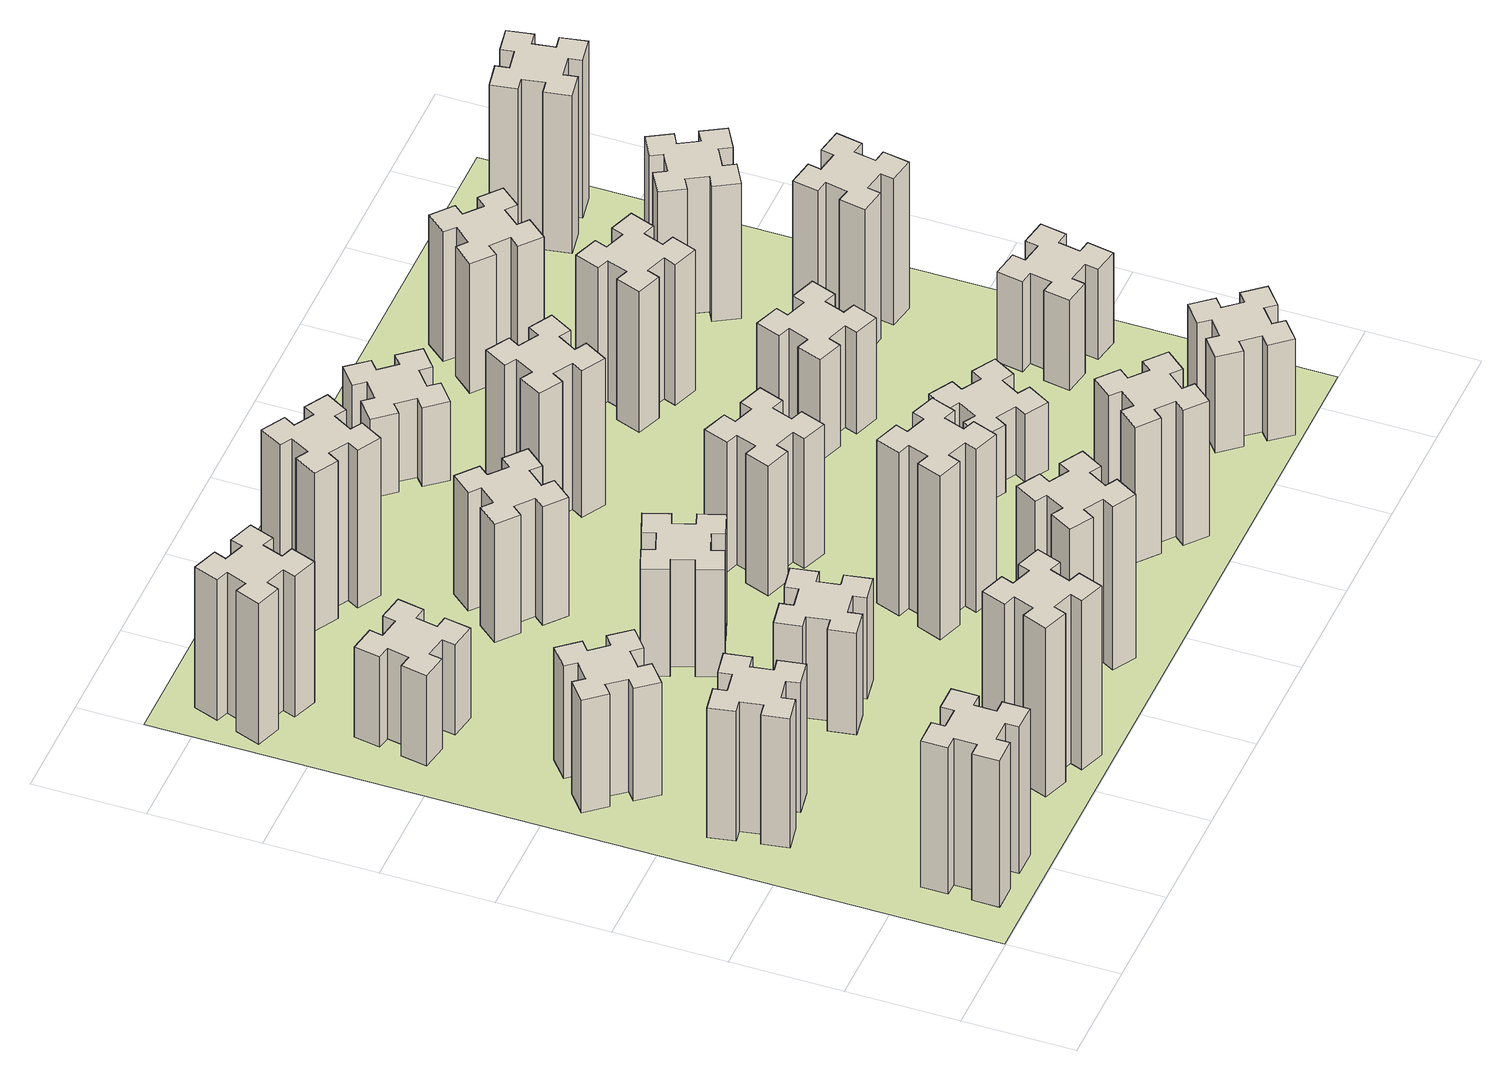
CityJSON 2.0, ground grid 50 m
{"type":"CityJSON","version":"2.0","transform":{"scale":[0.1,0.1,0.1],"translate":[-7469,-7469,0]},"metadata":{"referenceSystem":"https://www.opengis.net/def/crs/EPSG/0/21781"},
"CityObjects":{
"building1":{"type":"Building","attributes":{"class":"1000","function":"1000","usage":"1000","yearOfConstruction":2016,"roofType":"1000","measuredHeight":78,"storeysAboveGround":30,"storeysBelowGround":0},"geometry":[{"type":"Solid","lod":"1","boundaries":[[[[0,1,2,3,4,5,6,7,8,9,10,11,12,13,14,15,16,17,18,19]],[[17,16,20,21]],[[16,15,22,20]],[[15,14,23,22]],[[14,13,24,23]],[[13,12,25,24]],[[12,11,26,25]],[[11,10,27,26]],[[10,9,28,27]],[[9,8,29,28]],[[8,7,30,29]],[[7,6,31,30]],[[6,5,32,31]],[[5,4,33,32]],[[4,3,34,33]],[[3,2,35,34]],[[2,1,36,35]],[[1,0,37,36]],[[0,19,38,37]],[[19,18,39,38]],[[18,17,21,39]],[[24,25,26,27,28,29,30,31,32,33,34,35,36,37,38,39,21,20,22,23]]]]}]},
"building2":{"type":"Building","attributes":{"class":"1000","function":"1000","usage":"1000","yearOfConstruction":2016,"roofType":"1000","measuredHeight":69,"storeysAboveGround":30,"storeysBelowGround":0},"geometry":[{"type":"Solid","lod":"1","boundaries":[[[[40,41,42,43,44,45,46,47,48,49,50,51,52,53,54,55,56,57,58,59]],[[57,56,60,61]],[[56,55,62,60]],[[55,54,63,62]],[[54,53,64,63]],[[53,52,65,64]],[[52,51,66,65]],[[51,50,67,66]],[[50,49,68,67]],[[49,48,69,68]],[[48,47,70,69]],[[47,46,71,70]],[[46,45,72,71]],[[45,44,73,72]],[[44,43,74,73]],[[43,42,75,74]],[[42,41,76,75]],[[41,40,77,76]],[[40,59,78,77]],[[59,58,79,78]],[[58,57,61,79]],[[64,65,66,67,68,69,70,71,72,73,74,75,76,77,78,79,61,60,62,63]]]]}]},
"building3":{"type":"Building","attributes":{"class":"1000","function":"1000","usage":"1000","yearOfConstruction":2016,"roofType":"1000","measuredHeight":60,"storeysAboveGround":30,"storeysBelowGround":0},"geometry":[{"type":"Solid","lod":"1","boundaries":[[[[80,81,82,83,84,85,86,87,88,89,90,91,92,93,94,95,96,97,98,99]],[[97,96,100,101]],[[96,95,102,100]],[[95,94,103,102]],[[94,93,104,103]],[[93,92,105,104]],[[92,91,106,105]],[[91,90,107,106]],[[90,89,108,107]],[[89,88,109,108]],[[88,87,110,109]],[[87,86,111,110]],[[86,85,112,111]],[[85,84,113,112]],[[84,83,114,113]],[[83,82,115,114]],[[82,81,116,115]],[[81,80,117,116]],[[80,99,118,117]],[[99,98,119,118]],[[98,97,101,119]],[[104,105,106,107,108,109,110,111,112,113,114,115,116,117,118,119,101,100,102,103]]]]}]},
"building4":{"type":"Building","attributes":{"class":"1000","function":"1000","usage":"1000","yearOfConstruction":2016,"roofType":"1000","measuredHeight":48,"storeysAboveGround":30,"storeysBelowGround":0},"geometry":[{"type":"Solid","lod":"1","boundaries":[[[[120,121,122,123,124,125,126,127,128,129,130,131,132,133,134,135,136,137,138,139]],[[137,136,140,141]],[[136,135,142,140]],[[135,134,143,142]],[[134,133,144,143]],[[133,132,145,144]],[[132,131,146,145]],[[131,130,147,146]],[[130,129,148,147]],[[129,128,149,148]],[[128,127,150,149]],[[127,126,151,150]],[[126,125,152,151]],[[125,124,153,152]],[[124,123,154,153]],[[123,122,155,154]],[[122,121,156,155]],[[121,120,157,156]],[[120,139,158,157]],[[139,138,159,158]],[[138,137,141,159]],[[144,145,146,147,148,149,150,151,152,153,154,155,156,157,158,159,141,140,142,143]]]]}]},
"building5":{"type":"Building","attributes":{"class":"1000","function":"1000","usage":"1000","yearOfConstruction":2016,"roofType":"1000","measuredHeight":90,"storeysAboveGround":30,"storeysBelowGround":0},"geometry":[{"type":"Solid","lod":"1","boundaries":[[[[160,161,162,163,164,165,166,167,168,169,170,171,172,173,174,175,176,177,178,179]],[[177,176,180,181]],[[176,175,182,180]],[[175,174,183,182]],[[174,173,184,183]],[[173,172,185,184]],[[172,171,186,185]],[[171,170,187,186]],[[170,169,188,187]],[[169,168,189,188]],[[168,167,190,189]],[[167,166,191,190]],[[166,165,192,191]],[[165,164,193,192]],[[164,163,194,193]],[[163,162,195,194]],[[162,161,196,195]],[[161,160,197,196]],[[160,179,198,197]],[[179,178,199,198]],[[178,177,181,199]],[[184,185,186,187,188,189,190,191,192,193,194,195,196,197,198,199,181,180,182,183]]]]}]},
"building6":{"type":"Building","attributes":{"class":"1000","function":"1000","usage":"1000","yearOfConstruction":2016,"roofType":"1000","measuredHeight":75,"storeysAboveGround":30,"storeysBelowGround":0},"geometry":[{"type":"Solid","lod":"1","boundaries":[[[[200,201,202,203,204,205,206,207,208,209,210,211,212,213,214,215,216,217,218,219]],[[217,216,220,221]],[[216,215,222,220]],[[215,214,223,222]],[[214,213,224,223]],[[213,212,225,224]],[[212,211,226,225]],[[211,210,227,226]],[[210,209,228,227]],[[209,208,229,228]],[[208,207,230,229]],[[207,206,231,230]],[[206,205,232,231]],[[205,204,233,232]],[[204,203,234,233]],[[203,202,235,234]],[[202,201,236,235]],[[201,200,237,236]],[[200,219,238,237]],[[219,218,239,238]],[[218,217,221,239]],[[224,225,226,227,228,229,230,231,232,233,234,235,236,237,238,239,221,220,222,223]]]]}]},
"building7":{"type":"Building","attributes":{"class":"1000","function":"1000","usage":"1000","yearOfConstruction":2016,"roofType":"1000","measuredHeight":54,"storeysAboveGround":30,"storeysBelowGround":0},"geometry":[{"type":"Solid","lod":"1","boundaries":[[[[240,241,242,243,244,245,246,247,248,249,250,251,252,253,254,255,256,257,258,259]],[[257,256,260,261]],[[256,255,262,260]],[[255,254,263,262]],[[254,253,264,263]],[[253,252,265,264]],[[252,251,266,265]],[[251,250,267,266]],[[250,249,268,267]],[[249,248,269,268]],[[248,247,270,269]],[[247,246,271,270]],[[246,245,272,271]],[[245,244,273,272]],[[244,243,274,273]],[[243,242,275,274]],[[242,241,276,275]],[[241,240,277,276]],[[240,259,278,277]],[[259,258,279,278]],[[258,257,261,279]],[[264,265,266,267,268,269,270,271,272,273,274,275,276,277,278,279,261,260,262,263]]]]}]},
"building8":{"type":"Building","attributes":{"class":"1000","function":"1000","usage":"1000","yearOfConstruction":2016,"roofType":"1000","measuredHeight":57,"storeysAboveGround":30,"storeysBelowGround":0},"geometry":[{"type":"Solid","lod":"1","boundaries":[[[[280,281,282,283,284,285,286,287,288,289,290,291,292,293,294,295,296,297,298,299]],[[297,296,300,301]],[[296,295,302,300]],[[295,294,303,302]],[[294,293,304,303]],[[293,292,305,304]],[[292,291,306,305]],[[291,290,307,306]],[[290,289,308,307]],[[289,288,309,308]],[[288,287,310,309]],[[287,286,311,310]],[[286,285,312,311]],[[285,284,313,312]],[[284,283,314,313]],[[283,282,315,314]],[[282,281,316,315]],[[281,280,317,316]],[[280,299,318,317]],[[299,298,319,318]],[[298,297,301,319]],[[304,305,306,307,308,309,310,311,312,313,314,315,316,317,318,319,301,300,302,303]]]]}]},
"building9":{"type":"Building","attributes":{"class":"1000","function":"1000","usage":"1000","yearOfConstruction":2016,"roofType":"1000","measuredHeight":87,"storeysAboveGround":30,"storeysBelowGround":0},"geometry":[{"type":"Solid","lod":"1","boundaries":[[[[320,321,322,323,324,325,326,327,328,329,330,331,332,333,334,335,336,337,338,339]],[[337,336,340,341]],[[336,335,342,340]],[[335,334,343,342]],[[334,333,344,343]],[[333,332,345,344]],[[332,331,346,345]],[[331,330,347,346]],[[330,329,348,347]],[[329,328,349,348]],[[328,327,350,349]],[[327,326,351,350]],[[326,325,352,351]],[[325,324,353,352]],[[324,323,354,353]],[[323,322,355,354]],[[322,321,356,355]],[[321,320,357,356]],[[320,339,358,357]],[[339,338,359,358]],[[338,337,341,359]],[[344,345,346,347,348,349,350,351,352,353,354,355,356,357,358,359,341,340,342,343]]]]}]},
"building10":{"type":"Building","attributes":{"class":"1000","function":"1000","usage":"1000","yearOfConstruction":2016,"roofType":"1000","measuredHeight":63,"storeysAboveGround":30,"storeysBelowGround":0},"geometry":[{"type":"Solid","lod":"1","boundaries":[[[[360,361,362,363,364,365,366,367,368,369,370,371,372,373,374,375,376,377,378,379]],[[377,376,380,381]],[[376,375,382,380]],[[375,374,383,382]],[[374,373,384,383]],[[373,372,385,384]],[[372,371,386,385]],[[371,370,387,386]],[[370,369,388,387]],[[369,368,389,388]],[[368,367,390,389]],[[367,366,391,390]],[[366,365,392,391]],[[365,364,393,392]],[[364,363,394,393]],[[363,362,395,394]],[[362,361,396,395]],[[361,360,397,396]],[[360,379,398,397]],[[379,378,399,398]],[[378,377,381,399]],[[384,385,386,387,388,389,390,391,392,393,394,395,396,397,398,399,381,380,382,383]]]]}]},
"building11":{"type":"Building","attributes":{"class":"1000","function":"1000","usage":"1000","yearOfConstruction":2016,"roofType":"1000","measuredHeight":84,"storeysAboveGround":30,"storeysBelowGround":0},"geometry":[{"type":"Solid","lod":"1","boundaries":[[[[400,401,402,403,404,405,406,407,408,409,410,411,412,413,414,415,416,417,418,419]],[[417,416,420,421]],[[416,415,422,420]],[[415,414,423,422]],[[414,413,424,423]],[[413,412,425,424]],[[412,411,426,425]],[[411,410,427,426]],[[410,409,428,427]],[[409,408,429,428]],[[408,407,430,429]],[[407,406,431,430]],[[406,405,432,431]],[[405,404,433,432]],[[404,403,434,433]],[[403,402,435,434]],[[402,401,436,435]],[[401,400,437,436]],[[400,419,438,437]],[[419,418,439,438]],[[418,417,421,439]],[[424,425,426,427,428,429,430,431,432,433,434,435,436,437,438,439,421,420,422,423]]]]}]},
"building12":{"type":"Building","attributes":{"class":"1000","function":"1000","usage":"1000","yearOfConstruction":2016,"roofType":"1000","measuredHeight":87,"storeysAboveGround":30,"storeysBelowGround":0},"geometry":[{"type":"Solid","lod":"1","boundaries":[[[[440,441,442,443,444,445,446,447,448,449,450,451,452,453,454,455,456,457,458,459]],[[457,456,460,461]],[[456,455,462,460]],[[455,454,463,462]],[[454,453,464,463]],[[453,452,465,464]],[[452,451,466,465]],[[451,450,467,466]],[[450,449,468,467]],[[449,448,469,468]],[[448,447,470,469]],[[447,446,471,470]],[[446,445,472,471]],[[445,444,473,472]],[[444,443,474,473]],[[443,442,475,474]],[[442,441,476,475]],[[441,440,477,476]],[[440,459,478,477]],[[459,458,479,478]],[[458,457,461,479]],[[464,465,466,467,468,469,470,471,472,473,474,475,476,477,478,479,461,460,462,463]]]]}]},
"building13":{"type":"Building","attributes":{"class":"1000","function":"1000","usage":"1000","yearOfConstruction":2016,"roofType":"1000","measuredHeight":69,"storeysAboveGround":30,"storeysBelowGround":0},"geometry":[{"type":"Solid","lod":"1","boundaries":[[[[480,481,482,483,484,485,486,487,488,489,490,491,492,493,494,495,496,497,498,499]],[[497,496,500,501]],[[496,495,502,500]],[[495,494,503,502]],[[494,493,504,503]],[[493,492,505,504]],[[492,491,506,505]],[[491,490,507,506]],[[490,489,508,507]],[[489,488,509,508]],[[488,487,510,509]],[[487,486,511,510]],[[486,485,512,511]],[[485,484,513,512]],[[484,483,514,513]],[[483,482,515,514]],[[482,481,516,515]],[[481,480,517,516]],[[480,499,518,517]],[[499,498,519,518]],[[498,497,501,519]],[[504,505,506,507,508,509,510,511,512,513,514,515,516,517,518,519,501,500,502,503]]]]}]},
"building14":{"type":"Building","attributes":{"class":"1000","function":"1000","usage":"1000","yearOfConstruction":2016,"roofType":"1000","measuredHeight":78,"storeysAboveGround":30,"storeysBelowGround":0},"geometry":[{"type":"Solid","lod":"1","boundaries":[[[[520,521,522,523,524,525,526,527,528,529,530,531,532,533,534,535,536,537,538,539]],[[537,536,540,541]],[[536,535,542,540]],[[535,534,543,542]],[[534,533,544,543]],[[533,532,545,544]],[[532,531,546,545]],[[531,530,547,546]],[[530,529,548,547]],[[529,528,549,548]],[[528,527,550,549]],[[527,526,551,550]],[[526,525,552,551]],[[525,524,553,552]],[[524,523,554,553]],[[523,522,555,554]],[[522,521,556,555]],[[521,520,557,556]],[[520,539,558,557]],[[539,538,559,558]],[[538,537,541,559]],[[544,545,546,547,548,549,550,551,552,553,554,555,556,557,558,559,541,540,542,543]]]]}]},
"building15":{"type":"Building","attributes":{"class":"1000","function":"1000","usage":"1000","yearOfConstruction":2016,"roofType":"1000","measuredHeight":72,"storeysAboveGround":30,"storeysBelowGround":0},"geometry":[{"type":"Solid","lod":"1","boundaries":[[[[560,561,562,563,564,565,566,567,568,569,570,571,572,573,574,575,576,577,578,579]],[[577,576,580,581]],[[576,575,582,580]],[[575,574,583,582]],[[574,573,584,583]],[[573,572,585,584]],[[572,571,586,585]],[[571,570,587,586]],[[570,569,588,587]],[[569,568,589,588]],[[568,567,590,589]],[[567,566,591,590]],[[566,565,592,591]],[[565,564,593,592]],[[564,563,594,593]],[[563,562,595,594]],[[562,561,596,595]],[[561,560,597,596]],[[560,579,598,597]],[[579,578,599,598]],[[578,577,581,599]],[[584,585,586,587,588,589,590,591,592,593,594,595,596,597,598,599,581,580,582,583]]]]}]},
"building16":{"type":"Building","attributes":{"class":"1000","function":"1000","usage":"1000","yearOfConstruction":2016,"roofType":"1000","measuredHeight":42,"storeysAboveGround":30,"storeysBelowGround":0},"geometry":[{"type":"Solid","lod":"1","boundaries":[[[[600,601,602,603,604,605,606,607,608,609,610,611,612,613,614,615,616,617,618,619]],[[617,616,620,621]],[[616,615,622,620]],[[615,614,623,622]],[[614,613,624,623]],[[613,612,625,624]],[[612,611,626,625]],[[611,610,627,626]],[[610,609,628,627]],[[609,608,629,628]],[[608,607,630,629]],[[607,606,631,630]],[[606,605,632,631]],[[605,604,633,632]],[[604,603,634,633]],[[603,602,635,634]],[[602,601,636,635]],[[601,600,637,636]],[[600,619,638,637]],[[619,618,639,638]],[[618,617,621,639]],[[624,625,626,627,628,629,630,631,632,633,634,635,636,637,638,639,621,620,622,623]]]]}]},
"building17":{"type":"Building","attributes":{"class":"1000","function":"1000","usage":"1000","yearOfConstruction":2016,"roofType":"1000","measuredHeight":36,"storeysAboveGround":30,"storeysBelowGround":0},"geometry":[{"type":"Solid","lod":"1","boundaries":[[[[640,641,642,643,644,645,646,647,648,649,650,651,652,653,654,655,656,657,658,659]],[[657,656,660,661]],[[656,655,662,660]],[[655,654,663,662]],[[654,653,664,663]],[[653,652,665,664]],[[652,651,666,665]],[[651,650,667,666]],[[650,649,668,667]],[[649,648,669,668]],[[648,647,670,669]],[[647,646,671,670]],[[646,645,672,671]],[[645,644,673,672]],[[644,643,674,673]],[[643,642,675,674]],[[642,641,676,675]],[[641,640,677,676]],[[640,659,678,677]],[[659,658,679,678]],[[658,657,661,679]],[[664,665,666,667,668,669,670,671,672,673,674,675,676,677,678,679,661,660,662,663]]]]}]},
"building18":{"type":"Building","attributes":{"class":"1000","function":"1000","usage":"1000","yearOfConstruction":2016,"roofType":"1000","measuredHeight":54,"storeysAboveGround":30,"storeysBelowGround":0},"geometry":[{"type":"Solid","lod":"1","boundaries":[[[[680,681,682,683,684,685,686,687,688,689,690,691,692,693,694,695,696,697,698,699]],[[697,696,700,701]],[[696,695,702,700]],[[695,694,703,702]],[[694,693,704,703]],[[693,692,705,704]],[[692,691,706,705]],[[691,690,707,706]],[[690,689,708,707]],[[689,688,709,708]],[[688,687,710,709]],[[687,686,711,710]],[[686,685,712,711]],[[685,684,713,712]],[[684,683,714,713]],[[683,682,715,714]],[[682,681,716,715]],[[681,680,717,716]],[[680,699,718,717]],[[699,698,719,718]],[[698,697,701,719]],[[704,705,706,707,708,709,710,711,712,713,714,715,716,717,718,719,701,700,702,703]]]]}]},
"building19":{"type":"Building","attributes":{"class":"1000","function":"1000","usage":"1000","yearOfConstruction":2016,"roofType":"1000","measuredHeight":75,"storeysAboveGround":30,"storeysBelowGround":0},"geometry":[{"type":"Solid","lod":"1","boundaries":[[[[720,721,722,723,724,725,726,727,728,729,730,731,732,733,734,735,736,737,738,739]],[[737,736,740,741]],[[736,735,742,740]],[[735,734,743,742]],[[734,733,744,743]],[[733,732,745,744]],[[732,731,746,745]],[[731,730,747,746]],[[730,729,748,747]],[[729,728,749,748]],[[728,727,750,749]],[[727,726,751,750]],[[726,725,752,751]],[[725,724,753,752]],[[724,723,754,753]],[[723,722,755,754]],[[722,721,756,755]],[[721,720,757,756]],[[720,739,758,757]],[[739,738,759,758]],[[738,737,741,759]],[[744,745,746,747,748,749,750,751,752,753,754,755,756,757,758,759,741,740,742,743]]]]}]},
"building20":{"type":"Building","attributes":{"class":"1000","function":"1000","usage":"1000","yearOfConstruction":2016,"roofType":"1000","measuredHeight":51,"storeysAboveGround":30,"storeysBelowGround":0},"geometry":[{"type":"Solid","lod":"1","boundaries":[[[[760,761,762,763,764,765,766,767,768,769,770,771,772,773,774,775,776,777,778,779]],[[777,776,780,781]],[[776,775,782,780]],[[775,774,783,782]],[[774,773,784,783]],[[773,772,785,784]],[[772,771,786,785]],[[771,770,787,786]],[[770,769,788,787]],[[769,768,789,788]],[[768,767,790,789]],[[767,766,791,790]],[[766,765,792,791]],[[765,764,793,792]],[[764,763,794,793]],[[763,762,795,794]],[[762,761,796,795]],[[761,760,797,796]],[[760,779,798,797]],[[779,778,799,798]],[[778,777,781,799]],[[784,785,786,787,788,789,790,791,792,793,794,795,796,797,798,799,781,780,782,783]]]]}]},
"building21":{"type":"Building","attributes":{"class":"1000","function":"1000","usage":"1000","yearOfConstruction":2016,"roofType":"1000","measuredHeight":69,"storeysAboveGround":30,"storeysBelowGround":0},"geometry":[{"type":"Solid","lod":"1","boundaries":[[[[800,801,802,803,804,805,806,807,808,809,810,811,812,813,814,815,816,817,818,819]],[[817,816,820,821]],[[816,815,822,820]],[[815,814,823,822]],[[814,813,824,823]],[[813,812,825,824]],[[812,811,826,825]],[[811,810,827,826]],[[810,809,828,827]],[[809,808,829,828]],[[808,807,830,829]],[[807,806,831,830]],[[806,805,832,831]],[[805,804,833,832]],[[804,803,834,833]],[[803,802,835,834]],[[802,801,836,835]],[[801,800,837,836]],[[800,819,838,837]],[[819,818,839,838]],[[818,817,821,839]],[[824,825,826,827,828,829,830,831,832,833,834,835,836,837,838,839,821,820,822,823]]]]}]},
"building22":{"type":"Building","attributes":{"class":"1000","function":"1000","usage":"1000","yearOfConstruction":2016,"roofType":"1000","measuredHeight":48,"storeysAboveGround":30,"storeysBelowGround":0},"geometry":[{"type":"Solid","lod":"1","boundaries":[[[[840,841,842,843,844,845,846,847,848,849,850,851,852,853,854,855,856,857,858,859]],[[857,856,860,861]],[[856,855,862,860]],[[855,854,863,862]],[[854,853,864,863]],[[853,852,865,864]],[[852,851,866,865]],[[851,850,867,866]],[[850,849,868,867]],[[849,848,869,868]],[[848,847,870,869]],[[847,846,871,870]],[[846,845,872,871]],[[845,844,873,872]],[[844,843,874,873]],[[843,842,875,874]],[[842,841,876,875]],[[841,840,877,876]],[[840,859,878,877]],[[859,858,879,878]],[[858,857,861,879]],[[864,865,866,867,868,869,870,871,872,873,874,875,876,877,878,879,861,860,862,863]]]]}]},
"building23":{"type":"Building","attributes":{"class":"1000","function":"1000","usage":"1000","yearOfConstruction":2016,"roofType":"1000","measuredHeight":78,"storeysAboveGround":30,"storeysBelowGround":0},"geometry":[{"type":"Solid","lod":"1","boundaries":[[[[880,881,882,883,884,885,886,887,888,889,890,891,892,893,894,895,896,897,898,899]],[[897,896,900,901]],[[896,895,902,900]],[[895,894,903,902]],[[894,893,904,903]],[[893,892,905,904]],[[892,891,906,905]],[[891,890,907,906]],[[890,889,908,907]],[[889,888,909,908]],[[888,887,910,909]],[[887,886,911,910]],[[886,885,912,911]],[[885,884,913,912]],[[884,883,914,913]],[[883,882,915,914]],[[882,881,916,915]],[[881,880,917,916]],[[880,899,918,917]],[[899,898,919,918]],[[898,897,901,919]],[[904,905,906,907,908,909,910,911,912,913,914,915,916,917,918,919,901,900,902,903]]]]}]},
"building24":{"type":"Building","attributes":{"class":"1000","function":"1000","usage":"1000","yearOfConstruction":2016,"roofType":"1000","measuredHeight":72,"storeysAboveGround":30,"storeysBelowGround":0},"geometry":[{"type":"Solid","lod":"1","boundaries":[[[[920,921,922,923,924,925,926,927,928,929,930,931,932,933,934,935,936,937,938,939]],[[937,936,940,941]],[[936,935,942,940]],[[935,934,943,942]],[[934,933,944,943]],[[933,932,945,944]],[[932,931,946,945]],[[931,930,947,946]],[[930,929,948,947]],[[929,928,949,948]],[[928,927,950,949]],[[927,926,951,950]],[[926,925,952,951]],[[925,924,953,952]],[[924,923,954,953]],[[923,922,955,954]],[[922,921,956,955]],[[921,920,957,956]],[[920,939,958,957]],[[939,938,959,958]],[[938,937,941,959]],[[944,945,946,947,948,949,950,951,952,953,954,955,956,957,958,959,941,940,942,943]]]]}]},
"building25":{"type":"Building","attributes":{"class":"1000","function":"1000","usage":"1000","yearOfConstruction":2016,"roofType":"1000","measuredHeight":84,"storeysAboveGround":30,"storeysBelowGround":0},"geometry":[{"type":"Solid","lod":"1","boundaries":[[[[960,961,962,963,964,965,966,967,968,969,970,971,972,973,974,975,976,977,978,979]],[[977,976,980,981]],[[976,975,982,980]],[[975,974,983,982]],[[974,973,984,983]],[[973,972,985,984]],[[972,971,986,985]],[[971,970,987,986]],[[970,969,988,987]],[[969,968,989,988]],[[968,967,990,989]],[[967,966,991,990]],[[966,965,992,991]],[[965,964,993,992]],[[964,963,994,993]],[[963,962,995,994]],[[962,961,996,995]],[[961,960,997,996]],[[960,979,998,997]],[[979,978,999,998]],[[978,977,981,999]],[[984,985,986,987,988,989,990,991,992,993,994,995,996,997,998,999,981,980,982,983]]]]}]},
"landuse1":{"type":"LandUse","attributes":{"name":"plot1","function":"1010"},"geometry":[{"type":"MultiSurface","lod":"1","boundaries":[[[1000,1001,1002,1003]]]}]}
},
"vertices":[
[265,325,0],[265,225,0],[205,225,0],[205,105,0],[325,105,0],[325,165,0],[425,165,0],[425,105,0],[545,105,0],[545,225,0],[485,225,0],[485,325,0],[545,325,0],[545,445,0],[425,445,0],[425,385,0],[325,385,0],[325,445,0],[205,445,0],[205,325,0],[325,385,780],[325,445,780],[425,385,780],[425,445,780],[545,445,780],[545,325,780],[485,325,780],[485,225,780],[545,225,780],[545,105,780],[425,105,780],[425,165,780],[325,165,780],[325,105,780],[205,105,780],[205,225,780],[265,225,780],[265,325,780],[205,325,780],[205,445,780],
[492,1185,0],[475,1284,0],[534,1294,0],[513,1412,0],[395,1391,0],[405,1332,0],[307,1315,0],[297,1374,0],[178,1353,0],[199,1235,0],[258,1245,0],[276,1147,0],[217,1137,0],[237,1018,0],[356,1039,0],[345,1098,0],[444,1116,0],[454,1057,0],[572,1077,0],[551,1196,0],[444,1116,690],[454,1057,690],[345,1098,690],[356,1039,690],[237,1018,690],[217,1137,690],[276,1147,690],[258,1245,690],[199,1235,690],[178,1353,690],[297,1374,690],[307,1315,690],[405,1332,690],[395,1391,690],[513,1412,690],[534,1294,690],[475,1284,690],[492,1185,690],[551,1196,690],[572,1077,690],
[259,1823,0],[323,1746,0],[277,1708,0],[354,1616,0],[446,1693,0],[408,1739,0],[484,1803,0],[523,1757,0],[615,1834,0],[538,1926,0],[492,1888,0],[427,1964,0],[473,2003,0],[396,2095,0],[304,2018,0],[343,1972,0],[266,1907,0],[228,1953,0],[136,1876,0],[213,1784,0],[266,1907,600],[228,1953,600],[343,1972,600],[304,2018,600],[396,2095,600],[473,2003,600],[427,1964,600],[492,1888,600],[538,1926,600],[615,1834,600],[523,1757,600],[484,1803,600],[408,1739,600],[446,1693,600],[354,1616,600],[277,1708,600],[323,1746,600],[259,1823,600],[213,1784,600],[136,1876,600],
[475,2627,0],[492,2725,0],[551,2715,0],[572,2833,0],[454,2854,0],[444,2795,0],[345,2812,0],[356,2871,0],[237,2892,0],[217,2774,0],[276,2764,0],[258,2665,0],[199,2676,0],[178,2557,0],[297,2537,0],[307,2596,0],[405,2578,0],[395,2519,0],[513,2498,0],[534,2617,0],[405,2578,480],[395,2519,480],[307,2596,480],[297,2537,480],[178,2557,480],[199,2676,480],[258,2665,480],[276,2764,480],[217,2774,480],[237,2892,480],[356,2871,480],[345,2812,480],[444,2795,480],[454,2854,480],[572,2833,480],[551,2715,480],[492,2725,480],[475,2627,480],[534,2617,480],[513,2498,480],
[1029,360,0],[995,266,0],[939,287,0],[897,174,0],[1010,133,0],[1031,189,0],[1125,155,0],[1104,99,0],[1217,57,0],[1258,170,0],[1202,191,0],[1236,285,0],[1292,264,0],[1333,377,0],[1220,418,0],[1200,362,0],[1106,396,0],[1127,452,0],[1014,493,0],[973,380,0],[1106,396,900],[1127,452,900],[1200,362,900],[1220,418,900],[1333,377,900],[1292,264,900],[1236,285,900],[1202,191,900],[1258,170,900],[1217,57,900],[1104,99,900],[1125,155,900],[1031,189,900],[1010,133,900],[897,174,900],[939,287,900],[995,266,900],[1029,360,900],[973,380,900],[1014,493,900],
[362,3251,0],[396,3345,0],[452,3324,0],[493,3437,0],[380,3478,0],[360,3422,0],[266,3456,0],[287,3512,0],[174,3553,0],[133,3440,0],[189,3420,0],[155,3326,0],[99,3347,0],[57,3234,0],[170,3193,0],[191,3249,0],[285,3215,0],[264,3159,0],[377,3117,0],[418,3230,0],[285,3215,750],[264,3159,750],[191,3249,750],[170,3193,750],[57,3234,750],[99,3347,750],[155,3326,750],[189,3420,750],[133,3440,750],[174,3553,750],[287,3512,750],[266,3456,750],[360,3422,750],[380,3478,750],[493,3437,750],[452,3324,750],[396,3345,750],[362,3251,750],[418,3230,750],[377,3117,750],
[1232,1185,0],[1215,1284,0],[1274,1294,0],[1253,1412,0],[1135,1391,0],[1145,1332,0],[1047,1315,0],[1037,1374,0],[918,1353,0],[939,1235,0],[998,1245,0],[1016,1147,0],[957,1137,0],[977,1018,0],[1096,1039,0],[1085,1098,0],[1184,1116,0],[1194,1057,0],[1312,1077,0],[1291,1196,0],[1184,1116,540],[1194,1057,540],[1085,1098,540],[1096,1039,540],[977,1018,540],[957,1137,540],[1016,1147,540],[998,1245,540],[939,1235,540],[918,1353,540],[1037,1374,540],[1047,1315,540],[1145,1332,540],[1135,1391,540],[1253,1412,540],[1274,1294,540],[1215,1284,540],[1232,1185,540],[1291,1196,540],[1312,1077,540],
[1336,1846,0],[1302,1940,0],[1358,1960,0],[1317,2073,0],[1204,2032,0],[1225,1976,0],[1131,1942,0],[1110,1998,0],[997,1957,0],[1039,1844,0],[1095,1865,0],[1129,1771,0],[1073,1750,0],[1114,1637,0],[1227,1679,0],[1206,1735,0],[1300,1769,0],[1320,1713,0],[1433,1754,0],[1392,1867,0],[1300,1769,570],[1320,1713,570],[1206,1735,570],[1227,1679,570],[1114,1637,570],[1073,1750,570],[1129,1771,570],[1095,1865,570],[1039,1844,570],[997,1957,570],[1110,1998,570],[1131,1942,570],[1225,1976,570],[1204,2032,570],[1317,2073,570],[1358,1960,570],[1302,1940,570],[1336,1846,570],[1392,1867,570],[1433,1754,570],
[1657,305,0],[1744,255,0],[1714,203,0],[1818,143,0],[1878,247,0],[1826,277,0],[1876,364,0],[1928,334,0],[1988,438,0],[1884,498,0],[1854,446,0],[1767,496,0],[1797,548,0],[1693,608,0],[1633,504,0],[1685,474,0],[1635,387,0],[1583,417,0],[1523,313,0],[1627,253,0],[1635,387,870],[1583,417,870],[1685,474,870],[1633,504,870],[1693,608,870],[1797,548,870],[1767,496,870],[1854,446,870],[1884,498,870],[1988,438,870],[1928,334,870],[1876,364,870],[1826,277,870],[1878,247,870],[1818,143,870],[1714,203,870],[1744,255,870],[1657,305,870],[1627,253,870],[1523,313,870],
[1267,2486,0],[1332,2563,0],[1378,2524,0],[1455,2616,0],[1363,2693,0],[1324,2647,0],[1248,2712,0],[1286,2758,0],[1194,2835,0],[1117,2743,0],[1163,2704,0],[1099,2628,0],[1053,2666,0],[976,2574,0],[1068,2497,0],[1106,2543,0],[1183,2479,0],[1144,2433,0],[1236,2356,0],[1313,2448,0],[1183,2479,630],[1144,2433,630],[1106,2543,630],[1068,2497,630],[976,2574,630],[1053,2666,630],[1099,2628,630],[1163,2704,630],[1117,2743,630],[1194,2835,630],[1286,2758,630],[1248,2712,630],[1324,2647,630],[1363,2693,630],[1455,2616,630],[1378,2524,630],[1332,2563,630],[1267,2486,630],[1313,2448,630],[1236,2356,630],
[917,3265,0],[1004,3215,0],[974,3163,0],[1078,3103,0],[1138,3207,0],[1086,3237,0],[1136,3324,0],[1188,3294,0],[1248,3398,0],[1144,3458,0],[1114,3406,0],[1027,3456,0],[1057,3508,0],[953,3568,0],[893,3464,0],[945,3434,0],[895,3347,0],[843,3377,0],[783,3273,0],[887,3213,0],[895,3347,840],[843,3377,840],[945,3434,840],[893,3464,840],[953,3568,840],[1057,3508,840],[1027,3456,840],[1114,3406,840],[1144,3458,840],[1248,3398,840],[1188,3294,840],[1136,3324,840],[1086,3237,840],[1138,3207,840],[1078,3103,840],[974,3163,840],[1004,3215,840],[917,3265,840],[887,3213,840],[783,3273,840],
[1771,929,0],[1865,895,0],[1844,839,0],[1957,797,0],[1998,910,0],[1942,931,0],[1976,1025,0],[2032,1004,0],[2073,1117,0],[1960,1158,0],[1940,1102,0],[1846,1136,0],[1867,1192,0],[1754,1233,0],[1713,1120,0],[1769,1100,0],[1735,1006,0],[1679,1027,0],[1637,914,0],[1750,873,0],[1735,1006,870],[1679,1027,870],[1769,1100,870],[1713,1120,870],[1754,1233,870],[1867,1192,870],[1846,1136,870],[1940,1102,870],[1960,1158,870],[2073,1117,870],[2032,1004,870],[1976,1025,870],[1942,931,870],[1998,910,870],[1957,797,870],[1844,839,870],[1865,895,870],[1771,929,870],[1750,873,870],[1637,914,870],
[1940,1842,0],[1846,1876,0],[1867,1932,0],[1754,1973,0],[1713,1860,0],[1769,1840,0],[1735,1746,0],[1679,1767,0],[1637,1654,0],[1750,1613,0],[1771,1669,0],[1865,1635,0],[1844,1579,0],[1957,1537,0],[1998,1650,0],[1942,1671,0],[1976,1765,0],[2032,1744,0],[2073,1857,0],[1960,1898,0],[1976,1765,690],[2032,1744,690],[1942,1671,690],[1998,1650,690],[1957,1537,690],[1844,1579,690],[1865,1635,690],[1771,1669,690],[1750,1613,690],[1637,1654,690],[1679,1767,690],[1735,1746,690],[1769,1840,690],[1713,1860,690],[1754,1973,690],[1867,1932,690],[1846,1876,690],[1940,1842,690],[1960,1898,690],[2073,1857,690],
[1926,2597,0],[1976,2684,0],[2028,2654,0],[2088,2758,0],[1984,2818,0],[1954,2766,0],[1867,2816,0],[1897,2868,0],[1793,2928,0],[1733,2824,0],[1785,2794,0],[1735,2707,0],[1683,2737,0],[1623,2633,0],[1727,2573,0],[1757,2625,0],[1844,2575,0],[1814,2523,0],[1918,2463,0],[1978,2567,0],[1844,2575,780],[1814,2523,780],[1757,2625,780],[1727,2573,780],[1623,2633,780],[1683,2737,780],[1735,2707,780],[1785,2794,780],[1733,2824,780],[1793,2928,780],[1897,2868,780],[1867,2816,780],[1954,2766,780],[1984,2818,780],[2088,2758,780],[2028,2654,780],[1976,2684,780],[1926,2597,780],[1978,2567,780],[1918,2463,780],
[2486,323,0],[2563,259,0],[2524,213,0],[2616,136,0],[2693,228,0],[2647,266,0],[2712,343,0],[2758,304,0],[2835,396,0],[2743,473,0],[2704,427,0],[2628,492,0],[2666,538,0],[2574,615,0],[2497,523,0],[2543,484,0],[2479,408,0],[2433,446,0],[2356,354,0],[2448,277,0],[2479,408,720],[2433,446,720],[2543,484,720],[2497,523,720],[2574,615,720],[2666,538,720],[2628,492,720],[2704,427,720],[2743,473,720],[2835,396,720],[2758,304,720],[2712,343,720],[2647,266,720],[2693,228,720],[2616,136,720],[2524,213,720],[2563,259,720],[2486,323,720],[2448,277,720],[2356,354,720],
[1972,3368,0],[1907,3444,0],[1953,3483,0],[1876,3575,0],[1784,3498,0],[1823,3452,0],[1746,3387,0],[1708,3433,0],[1616,3356,0],[1693,3264,0],[1739,3303,0],[1803,3226,0],[1757,3188,0],[1834,3096,0],[1926,3173,0],[1888,3219,0],[1964,3283,0],[2003,3237,0],[2095,3314,0],[2018,3406,0],[1964,3283,420],[2003,3237,420],[1888,3219,420],[1926,3173,420],[1834,3096,420],[1757,3188,420],[1803,3226,420],[1739,3303,420],[1693,3264,420],[1616,3356,420],[1708,3433,420],[1746,3387,420],[1823,3452,420],[1784,3498,420],[1876,3575,420],[1953,3483,420],[1907,3444,420],[1972,3368,420],[2018,3406,420],[2095,3314,420],
[2794,1186,0],[2707,1236,0],[2737,1288,0],[2633,1348,0],[2573,1244,0],[2625,1214,0],[2575,1127,0],[2523,1157,0],[2463,1053,0],[2567,993,0],[2597,1045,0],[2684,995,0],[2654,943,0],[2758,883,0],[2818,987,0],[2766,1017,0],[2816,1104,0],[2868,1074,0],[2928,1178,0],[2824,1238,0],[2816,1104,360],[2868,1074,360],[2766,1017,360],[2818,987,360],[2758,883,360],[2654,943,360],[2684,995,360],[2597,1045,360],[2567,993,360],[2463,1053,360],[2523,1157,360],[2575,1127,360],[2625,1214,360],[2573,1244,360],[2633,1348,360],[2737,1288,360],[2707,1236,360],[2794,1186,360],[2824,1238,360],[2928,1178,360],
[2611,1769,0],[2705,1735,0],[2684,1679,0],[2797,1637,0],[2838,1750,0],[2782,1771,0],[2816,1865,0],[2872,1844,0],[2913,1957,0],[2800,1998,0],[2780,1942,0],[2686,1976,0],[2707,2032,0],[2594,2073,0],[2553,1960,0],[2609,1940,0],[2575,1846,0],[2519,1867,0],[2477,1754,0],[2590,1713,0],[2575,1846,540],[2519,1867,540],[2609,1940,540],[2553,1960,540],[2594,2073,540],[2707,2032,540],[2686,1976,540],[2780,1942,540],[2800,1998,540],[2913,1957,540],[2872,1844,540],[2816,1865,540],[2782,1771,540],[2838,1750,540],[2797,1637,540],[2684,1679,540],[2705,1735,540],[2611,1769,540],[2590,1713,540],[2477,1754,540],
[2511,2509,0],[2605,2475,0],[2584,2419,0],[2697,2377,0],[2738,2490,0],[2682,2511,0],[2716,2605,0],[2772,2584,0],[2813,2697,0],[2700,2738,0],[2680,2682,0],[2586,2716,0],[2607,2772,0],[2494,2813,0],[2453,2700,0],[2509,2680,0],[2475,2586,0],[2419,2607,0],[2377,2494,0],[2490,2453,0],[2475,2586,750],[2419,2607,750],[2509,2680,750],[2453,2700,750],[2494,2813,750],[2607,2772,750],[2586,2716,750],[2680,2682,750],[2700,2738,750],[2813,2697,750],[2772,2584,750],[2716,2605,750],[2682,2511,750],[2738,2490,750],[2697,2377,750],[2584,2419,750],[2605,2475,750],[2511,2509,750],[2490,2453,750],[2377,2494,750],
[3368,159,0],[3444,223,0],[3483,177,0],[3575,254,0],[3498,346,0],[3452,308,0],[3387,384,0],[3433,423,0],[3356,515,0],[3264,438,0],[3303,392,0],[3226,327,0],[3188,373,0],[3096,296,0],[3173,204,0],[3219,243,0],[3283,166,0],[3237,128,0],[3314,36,0],[3406,113,0],[3283,166,510],[3237,128,510],[3219,243,510],[3173,204,510],[3096,296,510],[3188,373,510],[3226,327,510],[3303,392,510],[3264,438,510],[3356,515,510],[3433,423,510],[3387,384,510],[3452,308,510],[3498,346,510],[3575,254,510],[3483,177,510],[3444,223,510],[3368,159,510],[3406,113,510],[3314,36,510],
[2704,3287,0],[2628,3352,0],[2666,3398,0],[2574,3475,0],[2497,3383,0],[2543,3344,0],[2479,3268,0],[2433,3306,0],[2356,3214,0],[2448,3137,0],[2486,3183,0],[2563,3119,0],[2524,3073,0],[2616,2996,0],[2693,3088,0],[2647,3126,0],[2712,3203,0],[2758,3164,0],[2835,3256,0],[2743,3333,0],[2712,3203,690],[2758,3164,690],[2647,3126,690],[2693,3088,690],[2616,2996,690],[2524,3073,690],[2563,3119,690],[2486,3183,690],[2448,3137,690],[2356,3214,690],[2433,3306,690],[2479,3268,690],[2543,3344,690],[2497,3383,690],[2574,3475,690],[2666,3398,690],[2628,3352,690],[2704,3287,690],[2743,3333,690],[2835,3256,690],
[3504,1215,0],[3405,1232,0],[3416,1291,0],[3297,1312,0],[3277,1194,0],[3336,1184,0],[3318,1085,0],[3259,1096,0],[3238,977,0],[3357,957,0],[3367,1016,0],[3465,998,0],[3455,939,0],[3573,918,0],[3594,1037,0],[3535,1047,0],[3552,1145,0],[3611,1135,0],[3632,1253,0],[3514,1274,0],[3552,1145,480],[3611,1135,480],[3535,1047,480],[3594,1037,480],[3573,918,480],[3455,939,480],[3465,998,480],[3367,1016,480],[3357,957,480],[3238,977,480],[3259,1096,480],[3318,1085,480],[3336,1184,480],[3277,1194,480],[3297,1312,480],[3416,1291,480],[3405,1232,480],[3504,1215,480],[3514,1274,480],[3632,1253,480],
[3404,2055,0],[3305,2072,0],[3316,2131,0],[3197,2152,0],[3177,2034,0],[3236,2024,0],[3218,1925,0],[3159,1936,0],[3138,1817,0],[3257,1797,0],[3267,1856,0],[3365,1838,0],[3355,1779,0],[3473,1758,0],[3494,1877,0],[3435,1887,0],[3452,1985,0],[3511,1975,0],[3532,2093,0],[3414,2114,0],[3452,1985,780],[3511,1975,780],[3435,1887,780],[3494,1877,780],[3473,1758,780],[3355,1779,780],[3365,1838,780],[3267,1856,780],[3257,1797,780],[3138,1817,780],[3159,1936,780],[3218,1925,780],[3236,2024,780],[3177,2034,780],[3197,2152,780],[3316,2131,780],[3305,2072,780],[3404,2055,780],[3414,2114,780],[3532,2093,780],
[3247,2475,0],[3334,2525,0],[3364,2473,0],[3468,2533,0],[3408,2637,0],[3356,2607,0],[3306,2694,0],[3358,2724,0],[3298,2828,0],[3194,2768,0],[3224,2716,0],[3137,2666,0],[3107,2718,0],[3003,2658,0],[3063,2554,0],[3115,2584,0],[3165,2497,0],[3113,2467,0],[3173,2363,0],[3277,2423,0],[3165,2497,720],[3113,2467,720],[3115,2584,720],[3063,2554,720],[3003,2658,720],[3107,2718,720],[3137,2666,720],[3224,2716,720],[3194,2768,720],[3298,2828,720],[3358,2724,720],[3306,2694,720],[3356,2607,720],[3408,2637,720],[3468,2533,720],[3364,2473,720],[3334,2525,720],[3247,2475,720],[3277,2423,720],[3173,2363,720],
[3552,3305,0],[3535,3404,0],[3594,3414,0],[3573,3532,0],[3455,3511,0],[3465,3452,0],[3367,3435,0],[3357,3494,0],[3238,3473,0],[3259,3355,0],[3318,3365,0],[3336,3267,0],[3277,3257,0],[3297,3138,0],[3416,3159,0],[3405,3218,0],[3504,3236,0],[3514,3177,0],[3632,3197,0],[3611,3316,0],[3504,3236,840],[3514,3177,840],[3405,3218,840],[3416,3159,840],[3297,3138,840],[3277,3257,840],[3336,3267,840],[3318,3365,840],[3259,3355,840],[3238,3473,840],[3357,3494,840],[3367,3435,840],[3465,3452,840],[3455,3511,840],[3573,3532,840],[3594,3414,840],[3535,3404,840],[3552,3305,840],[3611,3316,840],[3632,3197,840],
[5,3705,0],[3705,3705,0],[3705,5,0],[5,5,0]
]}
